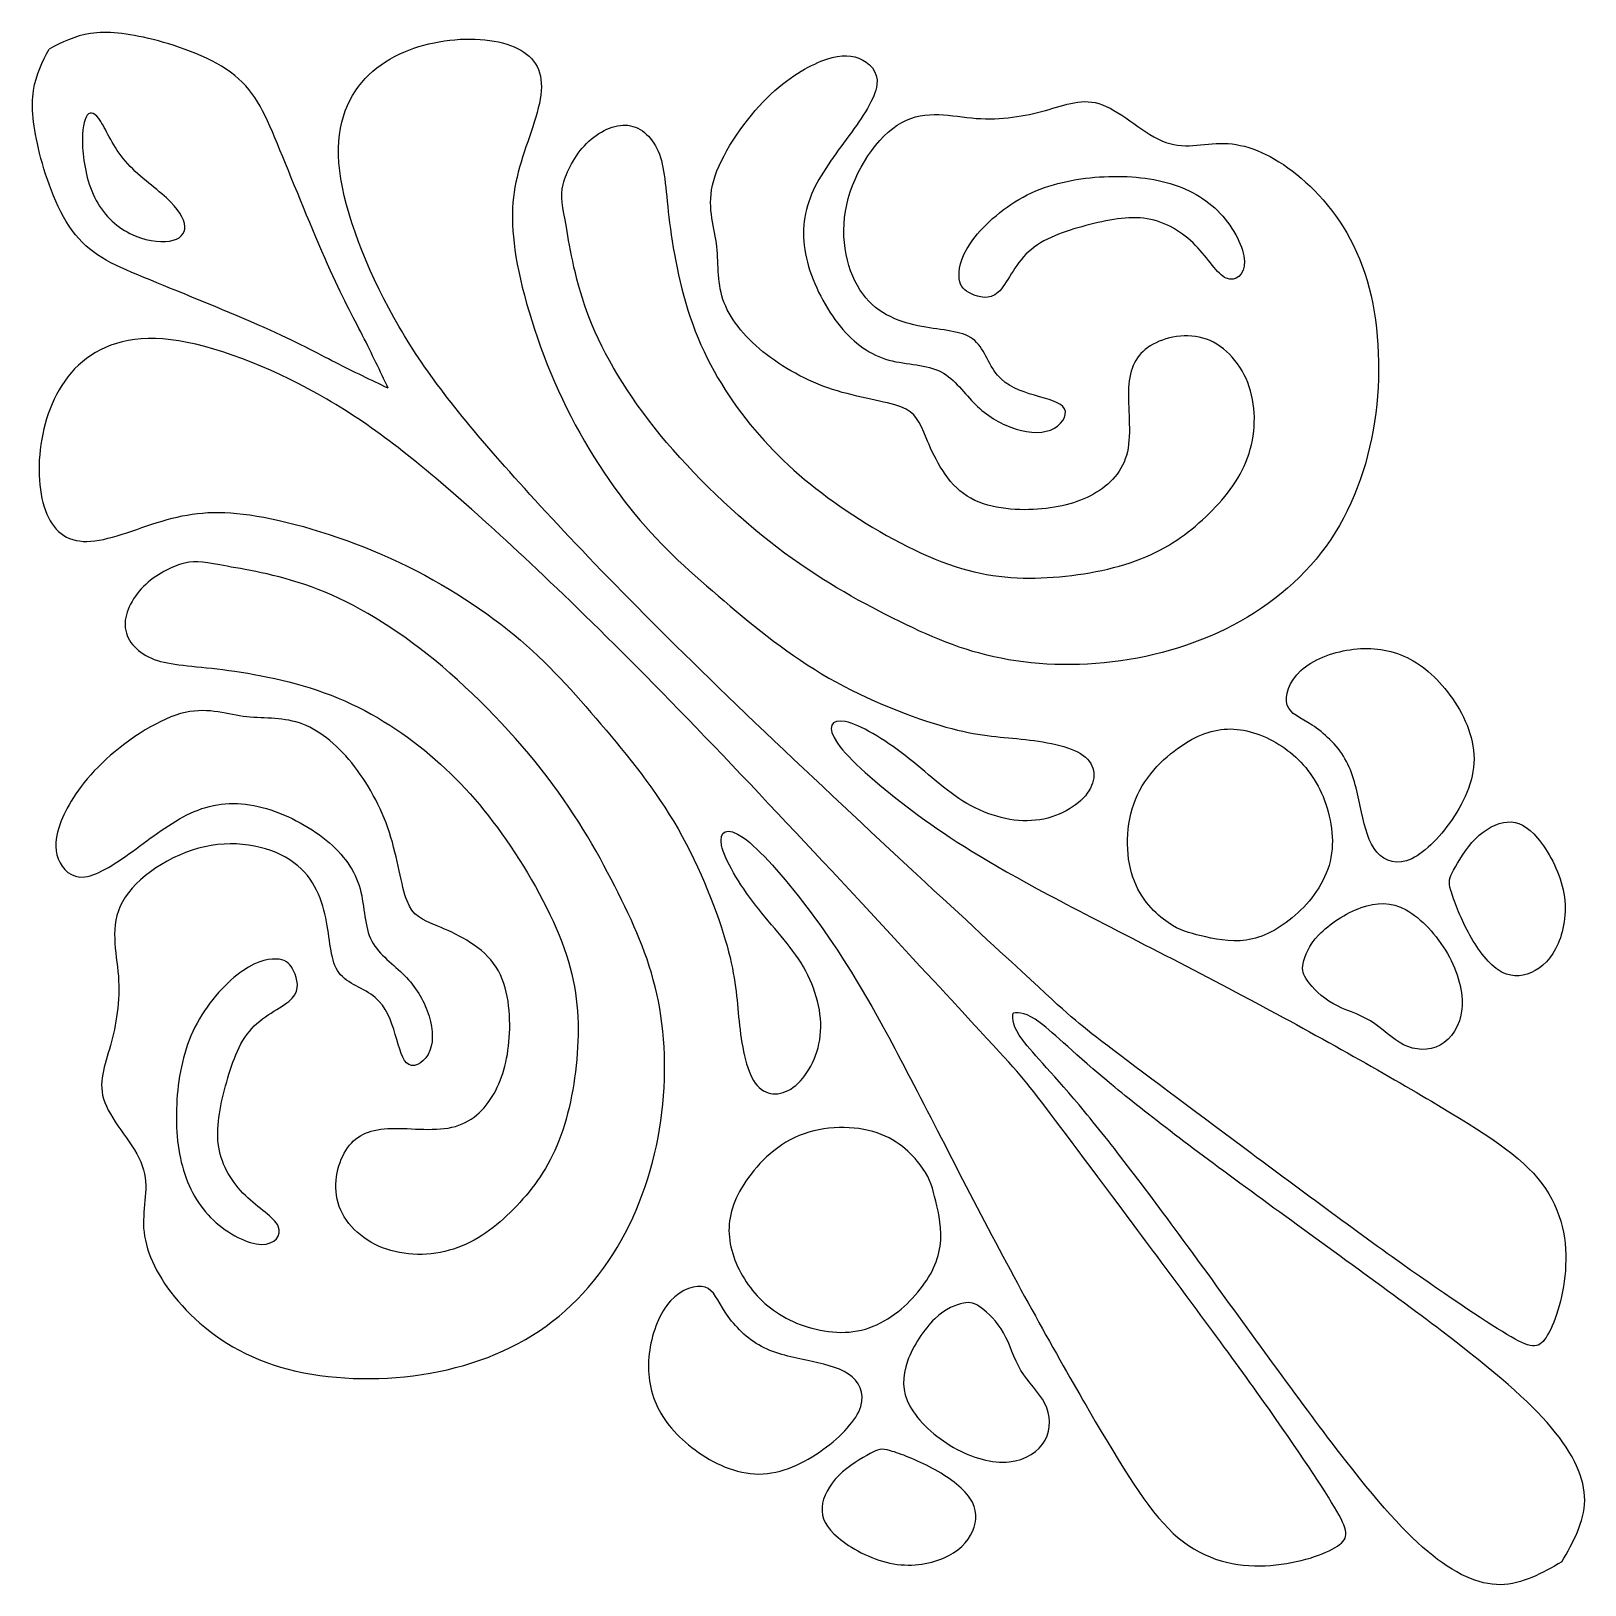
# Model space of a CAD drawing. Header units: millimetres. Extents: x 183 to 445, y 12 to 405.
# Drawn here: x 216.62 to 247.66, y 11.86 to 42.9 of the extents above; entities that cross this region are included whole.
import ezdxf

# ---------------------------------------------------------------- set-up
doc = ezdxf.new("R2010")
doc.units = ezdxf.units.MM
doc.layers.add('Default', color=7, linetype='Continuous')
doc.layers.add('DV1_Layer_1', color=7, linetype='Continuous')

# ---------------------------------------------------------------- blocks, each defined once
blk = doc.blocks.new('SE')
at = {"layer": 'DV1_Layer_1', "color": 7, "linetype": 'Continuous'}
for points, knots in [([(223.752, 35.769), (223.59, 36.111), (223.428, 36.454), (223.239, 36.823), (223.05, 37.192), (222.834, 37.589), (222.539, 38.249), (222.245, 38.91), (221.873, 39.835), (221.59, 40.525), (221.308, 41.216), (221.116, 41.673), (220.687, 42.018), (220.257, 42.363), (219.591, 42.597), (219.059, 42.733), (218.527, 42.868), (218.131, 42.904), (217.807, 42.856), (217.483, 42.808), (217.23, 42.676), (216.978, 42.543)], [0, 0, 0, 0, 0.125, 0.125, 0.125, 0.25, 0.25, 0.25, 0.375, 0.375, 0.375, 0.5, 0.5, 0.5, 0.625, 0.625, 0.625, 0.75, 0.75, 0.75, 1, 1, 1, 1]), ([(223.752, 35.769), (223.41, 35.931), (223.068, 36.093), (222.329, 36.472), (221.933, 36.688), (221.272, 36.982), (220.611, 37.276), (219.687, 37.649), (218.996, 37.931), (218.305, 38.213), (217.849, 38.405), (217.504, 38.835), (217.158, 39.264), (216.924, 39.931), (216.789, 40.462), (216.654, 40.994), (216.618, 41.39), (216.666, 41.715), (216.714, 42.039), (216.846, 42.291), (216.978, 42.543)], [0, 0, 0, 0, 0.125, 0.125, 0.25, 0.25, 0.25, 0.375, 0.375, 0.375, 0.5, 0.5, 0.5, 0.625, 0.625, 0.625, 0.75, 0.75, 0.75, 1, 1, 1, 1]), ([(237.906, 22.8), (238.44, 22.386), (239.389, 21.679), (240.477, 20.868), (241.565, 20.058), (242.791, 19.144), (243.807, 18.417), (244.822, 17.69), (245.628, 17.149), (246.102, 16.866), (246.577, 16.584), (246.721, 16.56), (246.884, 16.806), (247.046, 17.052), (247.226, 17.569), (247.268, 18.14), (247.311, 18.711), (247.214, 19.336), (246.385, 20.43), (245.652, 20.899), (244.594, 21.524), (243.536, 22.149), (242.154, 22.93), (240.675, 23.712), (239.197, 24.493), (237.622, 25.274), (236.505, 25.887), (235.387, 26.5), (234.725, 26.945), (234.118, 27.408), (233.511, 27.871), (232.958, 28.351), (232.73, 28.676), (232.502, 29.001), (232.598, 29.169), (232.886, 29.109), (233.175, 29.049), (233.656, 28.76), (234.082, 28.43), (234.509, 28.099), (234.882, 27.726), (235.314, 27.474), (235.747, 27.222), (236.24, 27.089), (236.685, 27.137), (237.129, 27.185), (237.526, 27.414), (237.718, 27.678), (237.911, 27.943), (237.899, 28.243), (237.634, 28.435), (237.37, 28.628), (236.853, 28.712), (236.396, 28.76), (235.939, 28.808), (235.543, 28.82), (234.245, 29.181), (233.343, 29.529), (232.556, 29.98), (231.768, 30.431), (230.422, 31.537), (229.244, 32.57), (228.679, 33.256), (228.114, 33.941), (227.573, 34.794), (227.153, 35.72), (226.732, 36.645), (226.431, 37.643), (226.305, 38.394), (226.179, 39.145), (226.227, 39.65), (226.377, 40.185), (226.528, 40.72), (226.78, 41.285), (226.81, 41.712), (226.84, 42.138), (226.648, 42.427), (226.269, 42.589), (225.891, 42.752), (225.326, 42.788), (224.773, 42.691), (224.22, 42.595), (223.679, 42.367), (223.294, 41.958), (222.91, 41.55), (222.681, 40.96), (222.783, 40.113), (222.886, 39.266), (223.318, 38.16), (223.865, 37.18), (224.412, 36.201), (225.073, 35.347), (226.083, 34.205), (227.093, 33.063), (228.451, 31.633), (230.351, 29.793), (232.251, 27.953), (234.693, 25.703), (235.974, 24.518), (237.254, 23.333), (237.372, 23.214), (237.906, 22.8)], [0, 0, 0, 0, 0.027778, 0.027778, 0.027778, 0.055556, 0.055556, 0.055556, 0.083333, 0.083333, 0.083333, 0.111111, 0.111111, 0.111111, 0.138889, 0.138889, 0.138889, 0.166667, 0.166667, 0.194444, 0.194444, 0.194444, 0.222222, 0.222222, 0.222222, 0.25, 0.25, 0.25, 0.277778, 0.277778, 0.277778, 0.305556, 0.305556, 0.305556, 0.333333, 0.333333, 0.333333, 0.361111, 0.361111, 0.361111, 0.388889, 0.388889, 0.388889, 0.416667, 0.416667, 0.416667, 0.444444, 0.444444, 0.444444, 0.472222, 0.472222, 0.472222, 0.5, 0.5, 0.5, 0.527778, 0.527778, 0.555556, 0.555556, 0.555556, 0.583333, 0.611111, 0.611111, 0.611111, 0.638889, 0.638889, 0.638889, 0.666667, 0.666667, 0.666667, 0.694444, 0.694444, 0.694444, 0.722222, 0.722222, 0.722222, 0.75, 0.75, 0.75, 0.777778, 0.777778, 0.777778, 0.805556, 0.805556, 0.805556, 0.833333, 0.833333, 0.833333, 0.861111, 0.861111, 0.861111, 0.888889, 0.888889, 0.888889, 0.916667, 0.916667, 0.916667, 0.944444, 0.944444, 0.944444, 1, 1, 1, 1]), ([(227.311, 38.985), (227.386, 38.562), (227.488, 37.895), (227.773, 37.165), (228.059, 36.436), (228.527, 35.643), (229.848, 34.033), (230.701, 33.217), (231.518, 32.592), (232.335, 31.968), (233.115, 31.535), (233.836, 31.175), (234.557, 30.814), (235.218, 30.526), (235.995, 30.373), (236.773, 30.22), (237.668, 30.202), (238.554, 30.349), (239.439, 30.496), (240.316, 30.808), (241.061, 31.283), (241.806, 31.757), (242.418, 32.394), (243.253, 33.949), (243.475, 34.868), (243.526, 35.784), (243.577, 36.7), (243.457, 37.613), (243.157, 38.352), (242.857, 39.09), (242.376, 39.655), (241.902, 40.039), (241.427, 40.423), (240.959, 40.628), (240.529, 40.655), (240.1, 40.682), (239.71, 40.532), (239.289, 40.681), (238.868, 40.831), (238.417, 41.281), (238.023, 41.431), (237.628, 41.581), (237.291, 41.432), (236.882, 41.317), (236.473, 41.203), (235.992, 41.124), (235.005, 41.197), (234.497, 41.348), (234.012, 41.078), (233.526, 40.808), (233.062, 40.117), (232.912, 39.433), (232.761, 38.748), (232.923, 38.069), (233.233, 37.652), (233.542, 37.234), (233.998, 37.078), (234.413, 37), (234.827, 36.922), (235.199, 36.922), (235.428, 36.754), (235.656, 36.586), (235.74, 36.25), (236.106, 35.811), (236.388, 35.709), (236.662, 35.628), (236.935, 35.547), (237.199, 35.487), (237.265, 35.355), (237.331, 35.223), (237.199, 35.018), (236.983, 34.934), (236.767, 34.85), (236.467, 34.886), (236.19, 34.988), (235.914, 35.09), (235.662, 35.259), (235.443, 35.484), (235.223, 35.709), (235.037, 35.991), (234.743, 36.123), (234.449, 36.255), (234.046, 36.237), (233.686, 36.352), (233.326, 36.466), (233.007, 36.712), (232.728, 37.075), (232.449, 37.439), (232.209, 37.919), (232.106, 38.37), (232.005, 38.82), (232.04, 39.24), (232.209, 39.643), (232.377, 40.045), (232.677, 40.429), (232.953, 40.808), (233.23, 41.186), (233.482, 41.559), (233.548, 42.105), (233.362, 42.279), (233.155, 42.36), (232.947, 42.441), (232.719, 42.429), (232.398, 42.3), (232.076, 42.171), (231.662, 41.925), (231.242, 41.487), (230.821, 41.048), (230.395, 40.417), (230.254, 39.916), (230.112, 39.414), (230.257, 39.042), (230.308, 38.667), (230.359, 38.292), (230.317, 37.913), (230.44, 37.544), (230.563, 37.174), (230.851, 36.814), (231.239, 36.499), (231.626, 36.183), (232.113, 35.913), (232.629, 35.745), (233.145, 35.577), (233.692, 35.511), (233.995, 35.394), (234.298, 35.277), (234.359, 35.109), (234.5, 34.775), (234.641, 34.442), (234.863, 33.943), (235.244, 33.664), (235.626, 33.385), (236.707, 33.265), (237.512, 33.469), (238.172, 33.841), (238.43, 34.111), (238.518, 34.499), (238.605, 34.886), (238.521, 35.391), (238.542, 35.778), (238.563, 36.165), (238.689, 36.436), (238.977, 36.616), (239.265, 36.796), (239.716, 36.886), (240.1, 36.748), (240.484, 36.61), (240.803, 36.243), (240.953, 35.799), (241.103, 35.355), (241.085, 34.832), (240.92, 34.379), (240.755, 33.925), (240.442, 33.541), (240.085, 33.202), (239.728, 32.862), (239.325, 32.568), (238.785, 32.358), (238.244, 32.148), (237.566, 32.021), (236.917, 31.985), (236.268, 31.95), (235.65, 32.004), (234.944, 32.253), (234.238, 32.502), (233.446, 32.946), (232.776, 33.412), (232.106, 33.877), (231.56, 34.364), (231.076, 34.937), (230.593, 35.511), (230.173, 36.171), (229.887, 36.907), (229.602, 37.643), (229.452, 38.454), (229.374, 39.072), (229.296, 39.691), (229.29, 40.117), (229.17, 40.442), (229.05, 40.766), (228.815, 40.988), (228.542, 41.021), (228.269, 41.054), (227.956, 40.898), (227.716, 40.658), (227.476, 40.417), (227.308, 40.093), (227.248, 39.841), (227.188, 39.589), (227.236, 39.409), (227.311, 38.985)], [0, 0, 0, 0, 0.014925, 0.014925, 0.014925, 0.029851, 0.029851, 0.044776, 0.044776, 0.044776, 0.059701, 0.059701, 0.059701, 0.074627, 0.074627, 0.074627, 0.089552, 0.089552, 0.089552, 0.104478, 0.104478, 0.104478, 0.119403, 0.119403, 0.134328, 0.134328, 0.134328, 0.149254, 0.149254, 0.149254, 0.164179, 0.164179, 0.164179, 0.179104, 0.179104, 0.179104, 0.19403, 0.19403, 0.19403, 0.208955, 0.208955, 0.208955, 0.223881, 0.223881, 0.223881, 0.238806, 0.238806, 0.253731, 0.253731, 0.253731, 0.268657, 0.268657, 0.268657, 0.283582, 0.283582, 0.283582, 0.298507, 0.298507, 0.298507, 0.313433, 0.313433, 0.313433, 0.328358, 0.328358, 0.343284, 0.343284, 0.343284, 0.358209, 0.358209, 0.358209, 0.373134, 0.373134, 0.373134, 0.38806, 0.38806, 0.38806, 0.402985, 0.402985, 0.402985, 0.41791, 0.41791, 0.41791, 0.432836, 0.432836, 0.432836, 0.447761, 0.447761, 0.447761, 0.462687, 0.462687, 0.462687, 0.477612, 0.477612, 0.477612, 0.492537, 0.492537, 0.492537, 0.507463, 0.507463, 0.522388, 0.522388, 0.522388, 0.537313, 0.537313, 0.537313, 0.552239, 0.552239, 0.552239, 0.567164, 0.567164, 0.567164, 0.58209, 0.58209, 0.58209, 0.597015, 0.597015, 0.597015, 0.61194, 0.61194, 0.61194, 0.626866, 0.626866, 0.626866, 0.641791, 0.641791, 0.641791, 0.656716, 0.656716, 0.656716, 0.671642, 0.671642, 0.671642, 0.686567, 0.701493, 0.701493, 0.716418, 0.716418, 0.716418, 0.731343, 0.731343, 0.731343, 0.746269, 0.746269, 0.746269, 0.761194, 0.761194, 0.761194, 0.776119, 0.776119, 0.776119, 0.791045, 0.791045, 0.791045, 0.80597, 0.80597, 0.80597, 0.820896, 0.820896, 0.820896, 0.835821, 0.835821, 0.835821, 0.850746, 0.850746, 0.850746, 0.865672, 0.865672, 0.865672, 0.880597, 0.880597, 0.880597, 0.895522, 0.895522, 0.895522, 0.910448, 0.910448, 0.910448, 0.925373, 0.925373, 0.925373, 0.940299, 0.940299, 0.940299, 0.955224, 0.955224, 0.955224, 0.970149, 0.970149, 0.970149, 1, 1, 1, 1]), ([(218.011, 41.096), (218.125, 40.916), (218.263, 40.586), (218.503, 40.303), (218.744, 40.021), (219.086, 39.787), (219.32, 39.571), (219.555, 39.354), (219.681, 39.156), (219.69, 39.003), (219.699, 38.85), (219.591, 38.742), (219.383, 38.709), (219.176, 38.676), (218.87, 38.718), (218.588, 38.862), (218.305, 39.006), (218.047, 39.252), (217.885, 39.583), (217.723, 39.913), (217.657, 40.327), (217.645, 40.634), (217.633, 40.94), (217.675, 41.138), (217.741, 41.222), (217.807, 41.306), (217.897, 41.276), (218.011, 41.096)], [0, 0, 0, 0, 0.1, 0.1, 0.1, 0.2, 0.2, 0.2, 0.3, 0.3, 0.3, 0.4, 0.4, 0.4, 0.5, 0.5, 0.5, 0.6, 0.6, 0.6, 0.7, 0.7, 0.7, 0.8, 0.8, 0.8, 1, 1, 1, 1]), ([(235.404, 37.654), (235.548, 37.588), (235.759, 37.524), (236.114, 37.846), (236.257, 38.231), (236.545, 38.495), (236.833, 38.76), (237.265, 38.904), (237.692, 39.018), (238.118, 39.132), (238.539, 39.216), (238.915, 39.154), (239.291, 39.092), (239.624, 38.884), (239.879, 38.623), (240.134, 38.362), (240.312, 38.047), (240.494, 37.965), (240.677, 37.883), (240.863, 38.033), (240.857, 38.304), (240.851, 38.574), (240.653, 38.964), (240.372, 39.262), (240.091, 39.56), (239.728, 39.765), (239.296, 39.881), (238.865, 39.997), (238.365, 40.025), (237.868, 39.982), (237.371, 39.94), (236.877, 39.827), (236.434, 39.588), (235.992, 39.348), (235.602, 38.982), (235.389, 38.673), (235.175, 38.364), (235.139, 38.111), (235.16, 37.951), (235.181, 37.79), (235.26, 37.721), (235.404, 37.654)], [0, 0, 0, 0, 0.066667, 0.066667, 0.133333, 0.133333, 0.133333, 0.2, 0.2, 0.2, 0.266667, 0.266667, 0.266667, 0.333333, 0.333333, 0.333333, 0.4, 0.4, 0.4, 0.466667, 0.466667, 0.466667, 0.533333, 0.533333, 0.533333, 0.6, 0.6, 0.6, 0.666667, 0.666667, 0.666667, 0.733333, 0.733333, 0.733333, 0.8, 0.8, 0.8, 0.866667, 0.866667, 0.866667, 1, 1, 1, 1]), ([(236.722, 21.616), (237.135, 21.082), (237.843, 20.132), (238.653, 19.045), (239.464, 17.957), (240.378, 16.731), (241.105, 15.715), (241.832, 14.699), (242.373, 13.894), (242.655, 13.419), (242.938, 12.944), (242.962, 12.8), (242.716, 12.638), (242.469, 12.475), (241.952, 12.295), (241.381, 12.253), (240.81, 12.211), (240.185, 12.307), (239.638, 12.722), (239.091, 13.137), (238.623, 13.87), (237.997, 14.928), (237.372, 15.985), (236.591, 17.368), (235.81, 18.846), (235.029, 20.325), (234.247, 21.899), (233.634, 23.017), (233.021, 24.135), (232.576, 24.796), (232.114, 25.403), (231.651, 26.01), (231.17, 26.563), (230.846, 26.791), (230.521, 27.02), (230.353, 26.924), (230.413, 26.635), (230.473, 26.347), (230.761, 25.866), (231.092, 25.439), (231.423, 25.012), (231.795, 24.64), (232.048, 24.207), (232.3, 23.774), (232.432, 23.282), (232.384, 22.837), (232.336, 22.392), (232.108, 21.995), (231.843, 21.803), (231.579, 21.611), (231.278, 21.623), (231.086, 21.887), (230.894, 22.152), (230.809, 22.669), (230.761, 23.125), (230.713, 23.582), (230.701, 23.979), (230.341, 25.277), (229.992, 26.178), (229.091, 27.753), (228.538, 28.426), (228.003, 29.057), (227.468, 29.688), (226.951, 30.277), (225.581, 31.407), (224.727, 31.948), (223.802, 32.369), (222.876, 32.789), (221.878, 33.09), (221.127, 33.216), (220.376, 33.342), (219.871, 33.294), (218.801, 32.994), (218.236, 32.742), (217.81, 32.711), (217.383, 32.681), (217.095, 32.874), (216.932, 33.252), (216.77, 33.631), (216.734, 34.196), (216.83, 34.749), (216.926, 35.302), (217.155, 35.843), (217.563, 36.227), (217.972, 36.612), (218.561, 36.84), (220.256, 36.636), (221.362, 36.203), (222.341, 35.656), (223.321, 35.109), (224.175, 34.448), (225.316, 33.439), (226.458, 32.429), (227.889, 31.071), (229.729, 29.17), (231.569, 27.27), (233.819, 24.828), (235.003, 23.548), (236.188, 22.268), (236.308, 22.15), (236.722, 21.616)], [0, 0, 0, 0, 0.027778, 0.027778, 0.027778, 0.055556, 0.055556, 0.055556, 0.083333, 0.083333, 0.083333, 0.111111, 0.111111, 0.111111, 0.138889, 0.138889, 0.138889, 0.166667, 0.166667, 0.166667, 0.194444, 0.194444, 0.194444, 0.222222, 0.222222, 0.222222, 0.25, 0.25, 0.25, 0.277778, 0.277778, 0.277778, 0.305556, 0.305556, 0.305556, 0.333333, 0.333333, 0.333333, 0.361111, 0.361111, 0.361111, 0.388889, 0.388889, 0.388889, 0.416667, 0.416667, 0.416667, 0.444444, 0.444444, 0.444444, 0.472222, 0.472222, 0.472222, 0.5, 0.5, 0.5, 0.527778, 0.527778, 0.555556, 0.555556, 0.583333, 0.583333, 0.583333, 0.611111, 0.611111, 0.638889, 0.638889, 0.638889, 0.666667, 0.666667, 0.666667, 0.694444, 0.694444, 0.722222, 0.722222, 0.722222, 0.75, 0.75, 0.75, 0.777778, 0.777778, 0.777778, 0.805556, 0.805556, 0.805556, 0.833333, 0.833333, 0.861111, 0.861111, 0.861111, 0.888889, 0.888889, 0.888889, 0.916667, 0.916667, 0.916667, 0.944444, 0.944444, 0.944444, 1, 1, 1, 1]), ([(220.536, 32.211), (220.96, 32.136), (221.626, 32.034), (222.356, 31.748), (223.086, 31.463), (223.879, 30.994), (224.683, 30.334), (225.488, 29.673), (226.305, 28.82), (226.929, 28.004), (227.554, 27.187), (227.986, 26.406), (228.347, 25.686), (228.707, 24.965), (228.995, 24.304), (229.149, 23.526), (229.302, 22.749), (229.32, 21.854), (229.173, 20.968), (229.025, 20.082), (228.713, 19.205), (228.239, 18.46), (227.764, 17.716), (227.128, 17.103), (225.572, 16.268), (224.653, 16.046), (223.737, 15.995), (222.822, 15.944), (221.909, 16.064), (221.17, 16.364), (220.431, 16.665), (219.867, 17.145), (219.482, 17.62), (219.098, 18.094), (218.894, 18.563), (218.867, 18.992), (218.84, 19.422), (218.99, 19.812), (218.69, 20.653), (218.241, 21.104), (218.09, 21.499), (217.94, 21.893), (218.09, 22.231), (218.204, 22.639), (218.318, 23.049), (218.397, 23.529), (218.361, 24.023), (218.325, 24.517), (218.174, 25.025), (218.713, 25.995), (219.404, 26.459), (220.089, 26.61), (220.774, 26.761), (221.452, 26.598), (221.87, 26.289), (222.287, 25.98), (222.443, 25.523), (222.521, 25.109), (222.599, 24.694), (222.599, 24.322), (222.768, 24.094), (222.936, 23.866), (223.272, 23.782), (223.491, 23.598), (223.71, 23.415), (223.813, 23.133), (223.894, 22.86), (223.975, 22.586), (224.035, 22.322), (224.167, 22.256), (224.299, 22.19), (224.503, 22.322), (224.587, 22.539), (224.671, 22.755), (224.635, 23.055), (224.533, 23.331), (224.431, 23.607), (224.263, 23.86), (224.038, 24.079), (223.813, 24.298), (223.53, 24.484), (223.398, 24.779), (223.266, 25.073), (223.284, 25.475), (223.056, 26.196), (222.81, 26.514), (222.446, 26.793), (222.083, 27.073), (221.602, 27.313), (220.702, 27.517), (220.281, 27.481), (219.879, 27.313), (219.477, 27.145), (219.092, 26.844), (218.714, 26.568), (218.335, 26.292), (217.963, 26.04), (217.69, 26.007), (217.416, 25.974), (217.242, 26.16), (217.161, 26.367), (217.08, 26.574), (217.092, 26.802), (217.221, 27.124), (217.35, 27.445), (217.597, 27.859), (218.473, 28.7), (219.104, 29.127), (220.107, 29.409), (220.479, 29.265), (220.855, 29.214), (221.23, 29.163), (221.608, 29.205), (221.978, 29.082), (222.347, 28.959), (222.707, 28.67), (223.023, 28.283), (223.338, 27.895), (223.608, 27.409), (223.776, 26.893), (223.945, 26.376), (224.011, 25.83), (224.128, 25.526), (224.245, 25.223), (224.413, 25.163), (224.746, 25.022), (225.08, 24.881), (225.578, 24.658), (225.858, 24.277), (226.137, 23.896), (226.197, 23.355), (226.155, 22.412), (226.053, 22.01), (225.866, 21.68), (225.68, 21.349), (225.41, 21.091), (225.023, 21.004), (224.635, 20.917), (224.131, 21.001), (223.744, 20.98), (223.356, 20.959), (223.086, 20.833), (222.906, 20.544), (222.726, 20.256), (222.636, 19.806), (222.774, 19.422), (222.912, 19.037), (223.278, 18.719), (223.722, 18.569), (224.167, 18.418), (224.689, 18.436), (225.143, 18.602), (225.596, 18.767), (225.981, 19.079), (226.659, 19.794), (226.953, 20.196), (227.164, 20.737), (227.374, 21.277), (227.5, 21.956), (227.536, 22.605), (227.572, 23.253), (227.518, 23.872), (227.269, 24.577), (227.02, 25.283), (226.575, 26.076), (226.11, 26.745), (225.644, 27.415), (225.158, 27.962), (224.011, 28.929), (223.35, 29.349), (222.615, 29.634), (221.879, 29.92), (221.068, 30.069), (220.449, 30.148), (219.831, 30.226), (219.404, 30.232), (219.08, 30.352), (218.756, 30.472), (218.534, 30.706), (218.5, 30.979), (218.467, 31.253), (218.624, 31.565), (218.864, 31.805), (219.104, 32.046), (219.428, 32.214), (219.681, 32.274), (219.933, 32.334), (220.113, 32.286), (220.536, 32.211)], [0, 0, 0, 0, 0.014925, 0.014925, 0.014925, 0.029851, 0.029851, 0.029851, 0.044776, 0.044776, 0.044776, 0.059701, 0.059701, 0.059701, 0.074627, 0.074627, 0.074627, 0.089552, 0.089552, 0.089552, 0.104478, 0.104478, 0.104478, 0.119403, 0.119403, 0.134328, 0.134328, 0.134328, 0.149254, 0.149254, 0.149254, 0.164179, 0.164179, 0.164179, 0.179104, 0.179104, 0.179104, 0.19403, 0.19403, 0.208955, 0.208955, 0.208955, 0.223881, 0.223881, 0.223881, 0.238806, 0.238806, 0.238806, 0.253731, 0.253731, 0.268657, 0.268657, 0.268657, 0.283582, 0.283582, 0.283582, 0.298507, 0.298507, 0.298507, 0.313433, 0.313433, 0.313433, 0.328358, 0.328358, 0.328358, 0.343284, 0.343284, 0.343284, 0.358209, 0.358209, 0.358209, 0.373134, 0.373134, 0.373134, 0.38806, 0.38806, 0.38806, 0.402985, 0.402985, 0.402985, 0.41791, 0.41791, 0.41791, 0.432836, 0.432836, 0.447761, 0.447761, 0.447761, 0.462687, 0.462687, 0.477612, 0.477612, 0.477612, 0.492537, 0.492537, 0.492537, 0.507463, 0.507463, 0.507463, 0.522388, 0.522388, 0.522388, 0.537313, 0.537313, 0.537313, 0.552239, 0.552239, 0.567164, 0.567164, 0.58209, 0.58209, 0.58209, 0.597015, 0.597015, 0.597015, 0.61194, 0.61194, 0.61194, 0.626866, 0.626866, 0.626866, 0.641791, 0.641791, 0.641791, 0.656716, 0.656716, 0.656716, 0.671642, 0.671642, 0.671642, 0.686567, 0.686567, 0.701493, 0.701493, 0.701493, 0.716418, 0.716418, 0.716418, 0.731343, 0.731343, 0.731343, 0.746269, 0.746269, 0.746269, 0.761194, 0.761194, 0.761194, 0.776119, 0.776119, 0.776119, 0.791045, 0.791045, 0.791045, 0.80597, 0.80597, 0.820896, 0.820896, 0.820896, 0.835821, 0.835821, 0.835821, 0.850746, 0.850746, 0.850746, 0.865672, 0.865672, 0.865672, 0.880597, 0.880597, 0.895522, 0.895522, 0.895522, 0.910448, 0.910448, 0.910448, 0.925373, 0.925373, 0.925373, 0.940299, 0.940299, 0.940299, 0.955224, 0.955224, 0.955224, 0.970149, 0.970149, 0.970149, 1, 1, 1, 1]), ([(242.21, 29.038), (242.442, 28.887), (242.701, 28.652), (242.866, 28.367), (243.031, 28.082), (243.103, 27.745), (243.171, 27.423), (243.238, 27.1), (243.301, 26.791), (243.447, 26.576), (243.592, 26.361), (243.821, 26.241), (244.094, 26.328), (244.367, 26.415), (244.686, 26.709), (244.954, 27.083), (245.223, 27.457), (245.442, 27.911), (245.444, 28.365), (245.445, 28.82), (245.229, 29.277), (244.963, 29.639), (244.698, 30.001), (244.382, 30.268), (244.043, 30.418), (243.703, 30.568), (243.34, 30.601), (242.969, 30.546), (242.598, 30.49), (242.22, 30.346), (241.984, 30.128), (241.749, 29.91), (241.656, 29.619), (241.713, 29.439), (241.77, 29.259), (241.977, 29.19), (242.21, 29.038)], [0, 0, 0, 0, 0.076923, 0.076923, 0.076923, 0.153846, 0.153846, 0.153846, 0.230769, 0.230769, 0.230769, 0.307692, 0.307692, 0.307692, 0.384615, 0.384615, 0.384615, 0.461538, 0.461538, 0.461538, 0.538462, 0.538462, 0.538462, 0.615385, 0.615385, 0.615385, 0.692308, 0.692308, 0.692308, 0.769231, 0.769231, 0.769231, 0.846154, 0.846154, 0.846154, 1, 1, 1, 1]), ([(239.99, 24.831), (240.238, 24.772), (240.562, 24.694), (240.893, 24.743), (241.223, 24.791), (241.56, 24.965), (241.87, 25.24), (242.181, 25.514), (242.466, 25.89), (242.671, 26.742), (242.589, 27.22), (242.427, 27.61), (242.265, 28.001), (242.022, 28.304), (241.72, 28.534), (241.418, 28.763), (241.058, 28.92), (240.364, 28.989), (240.031, 28.902), (239.662, 28.667), (239.292, 28.433), (238.887, 28.052), (238.683, 27.556), (238.479, 27.061), (238.476, 26.451), (238.629, 26.001), (238.782, 25.55), (239.091, 25.259), (239.331, 25.094), (239.572, 24.929), (239.743, 24.89), (239.99, 24.831)], [0, 0, 0, 0, 0.083333, 0.083333, 0.083333, 0.166667, 0.166667, 0.166667, 0.25, 0.25, 0.333333, 0.333333, 0.333333, 0.416667, 0.416667, 0.416667, 0.5, 0.5, 0.583333, 0.583333, 0.583333, 0.666667, 0.666667, 0.666667, 0.75, 0.75, 0.75, 0.833333, 0.833333, 0.833333, 1, 1, 1, 1]), ([(244.98, 25.736), (245.034, 25.544), (245.163, 25.211), (245.331, 24.899), (245.499, 24.586), (245.706, 24.295), (245.926, 24.148), (246.145, 24.001), (246.376, 23.998), (246.589, 24.094), (246.802, 24.19), (246.997, 24.385), (247.124, 24.676), (247.25, 24.968), (247.307, 25.355), (247.224, 25.747), (247.142, 26.139), (246.919, 26.535), (246.714, 26.78), (246.508, 27.025), (246.319, 27.118), (245.899, 27.088), (245.667, 26.965), (245.474, 26.768), (245.28, 26.571), (245.124, 26.301), (245.035, 26.14), (244.947, 25.98), (244.926, 25.929), (244.98, 25.736)], [0, 0, 0, 0, 0.090909, 0.090909, 0.090909, 0.181818, 0.181818, 0.181818, 0.272727, 0.272727, 0.272727, 0.363636, 0.363636, 0.363636, 0.454545, 0.454545, 0.454545, 0.545455, 0.545455, 0.545455, 0.636364, 0.636364, 0.727273, 0.727273, 0.727273, 0.818182, 0.818182, 0.818182, 1, 1, 1, 1]), ([(242.124, 23.923), (242.223, 23.791), (242.397, 23.604), (242.626, 23.475), (242.854, 23.346), (243.136, 23.274), (243.373, 23.13), (243.61, 22.986), (243.803, 22.77), (244.035, 22.654), (244.268, 22.539), (244.541, 22.524), (244.767, 22.647), (244.992, 22.77), (245.169, 23.031), (245.235, 23.698), (245.124, 24.103), (244.912, 24.474), (244.7, 24.845), (244.388, 25.181), (244.088, 25.346), (243.788, 25.511), (243.499, 25.505), (242.881, 25.283), (242.55, 25.067), (242.345, 24.852), (242.139, 24.637), (242.058, 24.424), (242.029, 24.279), (242.001, 24.133), (242.025, 24.055), (242.124, 23.923)], [0, 0, 0, 0, 0.083333, 0.083333, 0.083333, 0.166667, 0.166667, 0.166667, 0.25, 0.25, 0.25, 0.333333, 0.333333, 0.333333, 0.416667, 0.416667, 0.5, 0.5, 0.5, 0.583333, 0.583333, 0.583333, 0.666667, 0.666667, 0.75, 0.75, 0.75, 0.833333, 0.833333, 0.833333, 1, 1, 1, 1]), ([(221.867, 24.118), (221.934, 23.973), (221.997, 23.762), (221.836, 23.585), (221.676, 23.408), (221.291, 23.265), (220.762, 22.689), (220.618, 22.256), (220.389, 21.403), (220.305, 20.983), (220.429, 20.23), (220.637, 19.898), (220.899, 19.642), (221.16, 19.387), (221.474, 19.209), (221.556, 19.027), (221.638, 18.845), (221.488, 18.659), (221.218, 18.665), (220.948, 18.671), (220.557, 18.869), (220.26, 19.15), (219.962, 19.43), (219.757, 19.794), (219.64, 20.225), (219.524, 20.657), (219.497, 21.157), (219.582, 22.151), (219.694, 22.645), (219.934, 23.087), (220.173, 23.529), (220.539, 23.92), (220.849, 24.133), (221.158, 24.346), (221.41, 24.382), (221.571, 24.361), (221.731, 24.34), (221.8, 24.262), (221.867, 24.118)], [0, 0, 0, 0, 0.066667, 0.066667, 0.066667, 0.133333, 0.133333, 0.2, 0.2, 0.266667, 0.266667, 0.333333, 0.333333, 0.333333, 0.4, 0.4, 0.4, 0.466667, 0.466667, 0.466667, 0.533333, 0.533333, 0.533333, 0.6, 0.6, 0.6, 0.666667, 0.666667, 0.733333, 0.733333, 0.733333, 0.8, 0.8, 0.8, 0.866667, 0.866667, 0.866667, 1, 1, 1, 1]), ([(247.198, 12.324), (246.803, 12.098), (246.409, 11.872), (245.972, 11.867), (245.534, 11.862), (245.053, 12.079), (244.518, 12.53), (243.984, 12.98), (243.394, 13.666), (242.589, 14.723), (241.784, 15.781), (240.762, 17.211), (239.879, 18.419), (238.995, 19.627), (238.25, 20.613), (237.661, 21.322), (237.072, 22.032), (236.639, 22.464), (236.428, 22.745), (236.216, 23.027), (236.226, 23.156), (236.235, 23.286)], [0, 0, 0, 0, 0.125, 0.125, 0.125, 0.25, 0.25, 0.25, 0.375, 0.375, 0.375, 0.5, 0.5, 0.5, 0.625, 0.625, 0.625, 0.75, 0.75, 0.75, 1, 1, 1, 1]), ([(247.198, 12.324), (247.423, 12.718), (247.649, 13.112), (247.654, 13.55), (247.659, 13.987), (247.443, 14.468), (246.992, 15.003), (246.541, 15.538), (245.856, 16.127), (243.74, 17.738), (242.31, 18.759), (241.102, 19.643), (239.894, 20.526), (238.908, 21.272), (238.199, 21.861), (237.49, 22.45), (237.057, 22.882), (236.776, 23.094), (236.495, 23.305), (236.365, 23.296), (236.235, 23.286)], [0, 0, 0, 0, 0.125, 0.125, 0.125, 0.25, 0.25, 0.25, 0.375, 0.375, 0.5, 0.5, 0.5, 0.625, 0.625, 0.625, 0.75, 0.75, 0.75, 1, 1, 1, 1]), ([(234.69, 19.531), (234.749, 19.283), (234.827, 18.959), (234.779, 18.629), (234.731, 18.298), (234.557, 17.962), (234.007, 17.34), (233.632, 17.055), (233.205, 16.953), (232.779, 16.851), (232.302, 16.932), (231.911, 17.094), (231.521, 17.256), (231.218, 17.5), (230.988, 17.801), (230.758, 18.103), (230.602, 18.463), (230.567, 18.81), (230.533, 19.157), (230.62, 19.491), (230.854, 19.86), (231.088, 20.229), (231.47, 20.635), (231.965, 20.839), (232.461, 21.043), (233.07, 21.046), (233.971, 20.74), (234.262, 20.43), (234.428, 20.19), (234.593, 19.95), (234.632, 19.779), (234.69, 19.531)], [0, 0, 0, 0, 0.083333, 0.083333, 0.083333, 0.166667, 0.166667, 0.25, 0.25, 0.25, 0.333333, 0.333333, 0.333333, 0.416667, 0.416667, 0.416667, 0.5, 0.5, 0.5, 0.583333, 0.583333, 0.583333, 0.666667, 0.666667, 0.666667, 0.75, 0.75, 0.833333, 0.833333, 0.833333, 1, 1, 1, 1]), ([(230.484, 17.312), (230.635, 17.079), (230.869, 16.821), (231.154, 16.656), (231.44, 16.491), (231.776, 16.419), (232.099, 16.351), (232.422, 16.284), (232.731, 16.22), (232.946, 16.075), (233.16, 15.929), (233.281, 15.701), (233.193, 15.428), (233.106, 15.154), (232.812, 14.836), (232.438, 14.567), (232.064, 14.299), (231.611, 14.079), (231.156, 14.078), (230.701, 14.076), (230.245, 14.292), (229.883, 14.558), (229.521, 14.824), (229.254, 15.139), (229.104, 15.479), (228.953, 15.818), (228.921, 16.181), (228.976, 16.552), (229.032, 16.923), (229.176, 17.301), (229.393, 17.537), (229.611, 17.773), (229.902, 17.866), (230.082, 17.809), (230.263, 17.752), (230.332, 17.545), (230.484, 17.312)], [0, 0, 0, 0, 0.076923, 0.076923, 0.076923, 0.153846, 0.153846, 0.153846, 0.230769, 0.230769, 0.230769, 0.307692, 0.307692, 0.307692, 0.384615, 0.384615, 0.384615, 0.461538, 0.461538, 0.461538, 0.538462, 0.538462, 0.538462, 0.615385, 0.615385, 0.615385, 0.692308, 0.692308, 0.692308, 0.769231, 0.769231, 0.769231, 0.846154, 0.846154, 0.846154, 1, 1, 1, 1]), ([(235.599, 17.397), (235.731, 17.298), (235.917, 17.124), (236.175, 16.668), (236.247, 16.386), (236.392, 16.148), (236.536, 15.911), (236.752, 15.719), (236.868, 15.486), (236.983, 15.253), (236.998, 14.98), (236.875, 14.755), (236.752, 14.53), (236.229, 14.175), (235.419, 14.398), (234.677, 14.821), (234.34, 15.133), (234.175, 15.434), (234.01, 15.734), (234.016, 16.022), (234.238, 16.641), (234.455, 16.971), (234.669, 17.177), (234.884, 17.383), (235.097, 17.464), (235.243, 17.492), (235.388, 17.521), (235.467, 17.497), (235.599, 17.397)], [0, 0, 0, 0, 0.083333, 0.083333, 0.166667, 0.166667, 0.166667, 0.25, 0.25, 0.25, 0.333333, 0.333333, 0.333333, 0.416667, 0.5, 0.5, 0.583333, 0.583333, 0.583333, 0.666667, 0.666667, 0.75, 0.75, 0.75, 0.833333, 0.833333, 0.833333, 1, 1, 1, 1]), ([(233.785, 14.542), (233.977, 14.488), (234.311, 14.359), (234.623, 14.191), (234.935, 14.022), (235.226, 13.815), (235.374, 13.596), (235.521, 13.377), (235.524, 13.146), (235.428, 12.932), (235.332, 12.719), (235.136, 12.524), (234.845, 12.398), (234.554, 12.272), (234.166, 12.215), (233.775, 12.297), (233.383, 12.38), (232.986, 12.602), (232.741, 12.808), (232.497, 13.013), (232.404, 13.203), (232.419, 13.413), (232.434, 13.623), (232.557, 13.854), (232.753, 14.048), (232.95, 14.242), (233.22, 14.398), (233.381, 14.486), (233.542, 14.575), (233.593, 14.596), (233.785, 14.542)], [0, 0, 0, 0, 0.090909, 0.090909, 0.090909, 0.181818, 0.181818, 0.181818, 0.272727, 0.272727, 0.272727, 0.363636, 0.363636, 0.363636, 0.454545, 0.454545, 0.454545, 0.545455, 0.545455, 0.545455, 0.636364, 0.636364, 0.636364, 0.727273, 0.727273, 0.727273, 0.818182, 0.818182, 0.818182, 1, 1, 1, 1])]:
    blk.add_open_spline(points, degree=3, knots=knots, dxfattribs=at)

msp = doc.modelspace()

# ---------------------------------------------------------------- block references
at = {"layer": 'Default'}
msp.add_blockref('SE', (0, 0), dxfattribs=at)

doc.saveas('drawing.dxf')
